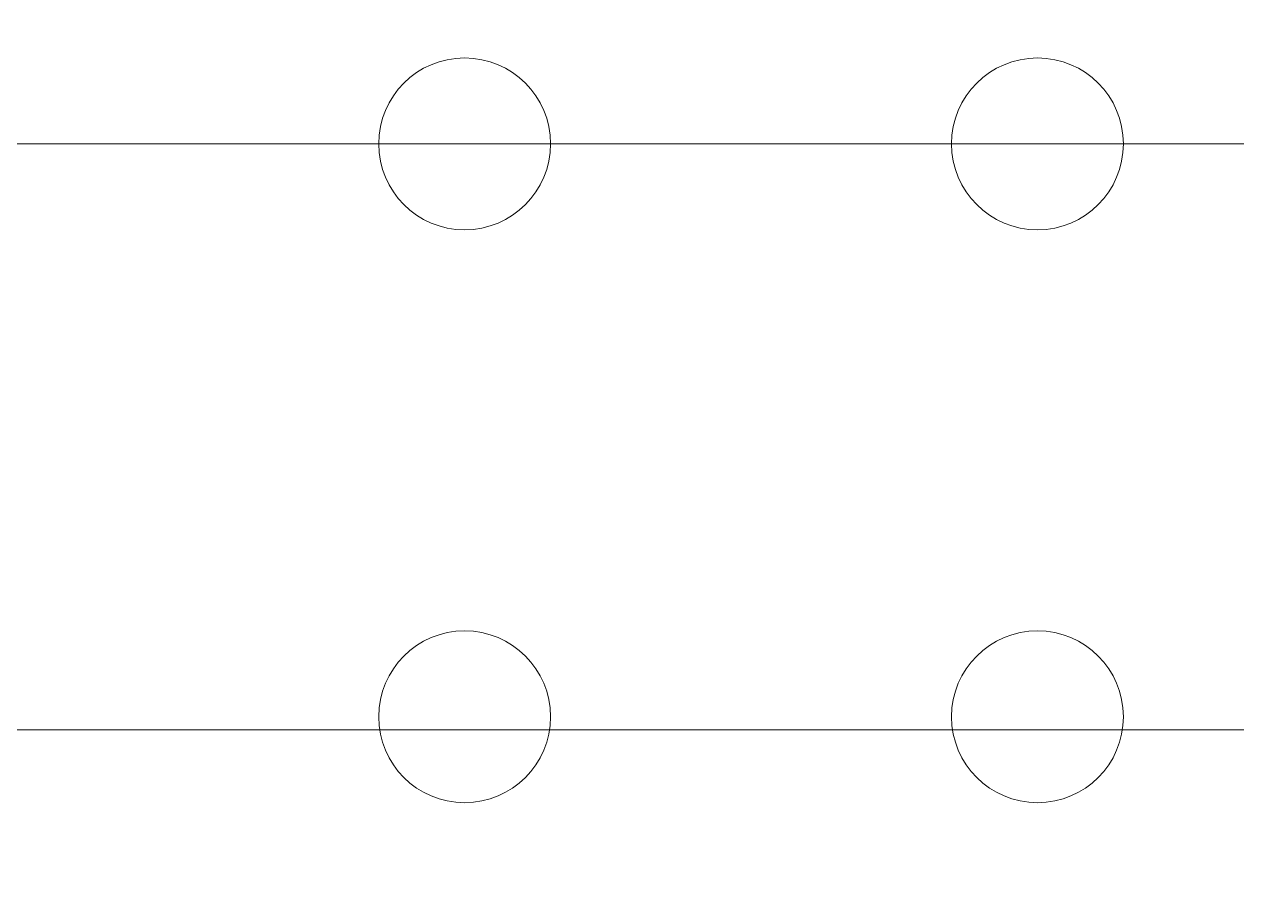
# Model space of a CAD drawing. Header units: millimetres. Extents: x -343 to 152, y -236 to 152.
# Drawn here: x -62.74 to -41.58, y -38.04 to -23.02 of the extents above; entities that cross this region are included whole.
import ezdxf

# ---------------------------------------------------------------- set-up
doc = ezdxf.new("R2010")
doc.units = ezdxf.units.MM
doc.header["$MEASUREMENT"] = 0
doc.layers.add('Layer 1', color=7, linetype='Continuous')

msp = doc.modelspace()

# ---------------------------------------------------------------- linework, layer by layer
at = {"layer": 'Layer 1', "color": 1, "lineweight": 20}
msp.add_open_spline([(-152.5693, -152.5693), (-152.5693, -152.5693), (152.4307, -152.5693), (152.4307, -152.5693), (152.4307, -152.5693), (152.4307, 152.4307), (152.4307, 152.4307), (152.4307, 152.4307), (-152.5693, 152.4307), (-152.5693, 152.4307), (-152.5693, 152.4307), (-152.5693, -152.5693), (-152.5693, -152.5693)], degree=3, knots=[0, 0, 0, 0, 0.25, 0.25, 0.25, 0.5, 0.5, 0.5, 0.75, 0.75, 0.75, 1, 1, 1, 1], dxfattribs=at)
at = {"layer": 'Layer 1', "color": 253, "lineweight": 9}
for points in [[(-55.058, -23.611), (-55.8864, -23.611), (-56.5579, -24.2825), (-56.5579, -25.1109), (-56.5579, -25.9394), (-55.8864, -26.6109), (-55.058, -26.6109), (-54.2295, -26.6109), (-53.558, -25.9394), (-53.558, -25.1109), (-53.558, -24.2825), (-54.2295, -23.611), (-55.058, -23.611)], [(-45.0579, -23.611), (-45.8863, -23.611), (-46.558, -24.2825), (-46.558, -25.1109), (-46.558, -25.9394), (-45.8863, -26.6109), (-45.0579, -26.6109), (-44.2296, -26.6109), (-43.5579, -25.9394), (-43.5579, -25.1109), (-43.5579, -24.2825), (-44.2296, -23.611), (-45.0579, -23.611)], [(-55.058, -33.6109), (-55.8864, -33.6109), (-56.5579, -34.2826), (-56.5579, -35.111), (-56.5579, -35.9393), (-55.8864, -36.611), (-55.058, -36.611), (-54.2295, -36.611), (-53.558, -35.9393), (-53.558, -35.111), (-53.558, -34.2826), (-54.2295, -33.6109), (-55.058, -33.6109)], [(-45.0579, -33.6109), (-45.8863, -33.6109), (-46.558, -34.2826), (-46.558, -35.111), (-46.558, -35.9393), (-45.8863, -36.611), (-45.0579, -36.611), (-44.2296, -36.611), (-43.5579, -35.9393), (-43.5579, -35.111), (-43.5579, -34.2826), (-44.2296, -33.6109), (-45.0579, -33.6109)]]:
    msp.add_open_spline(points, degree=3, knots=[0, 0, 0, 0, 0.25, 0.25, 0.25, 0.5, 0.5, 0.5, 0.75, 0.75, 0.75, 1, 1, 1, 1], dxfattribs=at)
at = {"layer": 'Layer 1', "lineweight": 9}
msp.add_open_spline([(24.9421, -125.1109), (24.9421, -125.1109), (24.9421, -25.1109), (24.9421, -25.1109), (24.9421, -25.1109), (-125.0579, -25.1109), (-125.0579, -25.1109), (-125.0579, -25.1109), (-125.0579, -125.1109), (-125.0579, -125.1109), (-125.0579, -125.1109), (24.9421, -125.1109), (24.9421, -125.1109)], degree=3, knots=[0, 0, 0, 0, 0.25, 0.25, 0.25, 0.5, 0.5, 0.5, 0.75, 0.75, 0.75, 1, 1, 1, 1], dxfattribs=at)
at = {"layer": 'Layer 1', "color": 142, "lineweight": 9}
msp.add_open_spline([(16.8652, -37.0871), (16.8652, -37.0871), (15.1166, -35.3385), (15.1166, -35.3385), (15.1166, -35.3385), (-110.0957, -35.3385), (-110.0957, -35.3385), (-110.0957, -35.3385), (-115.3874, -40.6303), (-115.3874, -40.6303), (-115.3874, -40.6303), (-115.3874, -47.399), (-115.3874, -47.399), (-117.4585, -47.399), (-119.1374, -49.0779), (-119.1374, -51.149), (-119.1374, -53.2201), (-117.4585, -54.899), (-115.3874, -54.899), (-115.3874, -54.899), (-115.3874, -107.852), (-115.3874, -107.852), (-116.5403, -108.4916), (-117.3206, -109.7214), (-117.3206, -111.1333), (-117.3206, -113.2044), (-115.6417, -114.8833), (-113.5706, -114.8833), (-112.1587, -114.8833), (-110.9289, -114.103), (-110.2893, -112.9501), (-110.2893, -112.9501), (7.3655, -112.9501), (7.3655, -112.9501), (7.3655, -112.9501), (9.8363, -110.4793), (9.8363, -110.4793), (9.8363, -110.4793), (9.8363, -92.9828), (9.8363, -92.9828), (9.8363, -92.9828), (9.2963, -92.4428), (9.2963, -92.4428), (9.2963, -92.4428), (-10.6075, -92.4428), (-10.6075, -92.4428), (-10.6075, -92.4428), (-11.3183, -91.732), (-11.3183, -91.732), (-11.3183, -91.732), (-11.3183, -77.7226), (-11.3183, -77.7226), (-11.3183, -77.7226), (-10.67, -77.0743), (-10.67, -77.0743), (-10.67, -77.0743), (10.3833, -77.0743), (10.3833, -77.0743), (10.3833, -77.0743), (16.7716, -70.6859), (16.7716, -70.6859), (16.7716, -70.6859), (16.7716, -57.2777), (16.7716, -57.2777), (18.0959, -56.699), (19.0216, -55.3775), (19.0216, -53.8397), (19.0216, -52.3019), (18.0959, -50.9804), (16.7716, -50.4017), (16.7716, -50.4017), (16.7716, -36.9935), (16.7716, -36.9935)], degree=3, knots=[0, 0, 0, 0, 0.0416667, 0.0416667, 0.0416667, 0.0833333, 0.0833333, 0.0833333, 0.125, 0.125, 0.125, 0.1666667, 0.1666667, 0.1666667, 0.2083333, 0.2083333, 0.2083333, 0.25, 0.25, 0.25, 0.2916667, 0.2916667, 0.2916667, 0.3333333, 0.3333333, 0.3333333, 0.375, 0.375, 0.375, 0.4166667, 0.4166667, 0.4166667, 0.4583333, 0.4583333, 0.4583333, 0.5, 0.5, 0.5, 0.5416667, 0.5416667, 0.5416667, 0.5833333, 0.5833333, 0.5833333, 0.625, 0.625, 0.625, 0.6666667, 0.6666667, 0.6666667, 0.7083333, 0.7083333, 0.7083333, 0.75, 0.75, 0.75, 0.7916667, 0.7916667, 0.7916667, 0.8333333, 0.8333333, 0.8333333, 0.875, 0.875, 0.875, 0.9166667, 0.9166667, 0.9166667, 0.9583333, 0.9583333, 0.9583333, 1, 1, 1, 1], dxfattribs=at)

doc.saveas('drawing.dxf')
